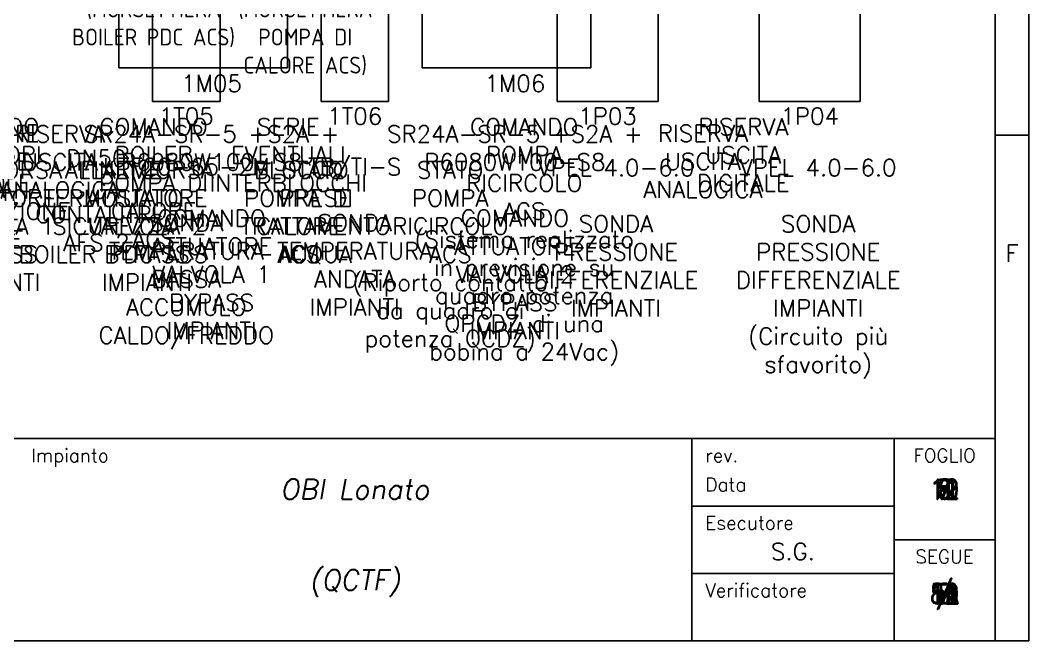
# Model space of a CAD drawing. Extents: x 15 to 425, y 8 to 282.
# Drawn here: x 275.3 to 425, y 7.5 to 99.6 of the extents above; entities that cross this region are included whole.
import ezdxf
from ezdxf.enums import TextEntityAlignment as Align

# ---------------------------------------------------------------- set-up
doc = ezdxf.new("R2010")
doc.units = 0
doc.header["$LTSCALE"] = 10
doc.layers.get('0').update_dxf_attribs({"linetype": 'CONTINUOUS'})
for name, color, linetype in [('10', 9, 'CONTINUOUS'), ('11', 9, 'CONTINUOUS'), ('12', 9, 'CONTINUOUS'), ('5', 9, 'CONTINUOUS'), ('6', 9, 'CONTINUOUS'), ('7', 9, 'CONTINUOUS'), ('8', 9, 'CONTINUOUS'), ('9', 9, 'CONTINUOUS')]:
    doc.layers.add(name, color=color, linetype=linetype)
doc.styles.add('ROMAND', font='romand')
doc.styles.add('ROMANS', font='romans')
doc.styles.add('SIMPLEX', font='simplex')
doc.styles.add('SPAC', font='isocp.shx')

# ---------------------------------------------------------------- blocks, each defined once
blk = doc.blocks.new('MASTER2')
for p, q in [((425, 277.5), (425, 7.5)), ((425, 7.5), (420, 7.5))]:
    blk.add_line(p, q)
at = {"color": 7}
for p, q in [((420, 82.5), (425, 82.5)), ((375, 7.5), (375, 37.5)), ((375, 27.5), (405, 27.5)), ((405, 22.5), (420, 22.5)), ((405, 17.5), (375, 17.5))]:
    blk.add_line(p, q, dxfattribs=at)
at = {"color": 2}
for p, q in [((20, 37.5), (420, 37.5)), ((405, 7.5), (405, 37.5))]:
    blk.add_line(p, q, dxfattribs=at)
blk.add_lwpolyline([(20, 277.5), (420, 277.5), (420, 7.5), (20, 7.5)], close=True, dxfattribs=at)
at = {"color": 7, "style": 'ROMANS'}
blk.add_text('F', height=2.5, dxfattribs=at).set_placement((422.5, 65), align=Align.MIDDLE)
at = {"color": 7, "style": 'SIMPLEX'}
for s, p in [('Impianto', (277, 34)), ('rev.', (377, 34)), ('Data', (377, 29.68)), ('Esecutore', (377, 24)), ('Verificatore', (377, 14))]:
    blk.add_text(s, height=2, dxfattribs=at).set_placement(p)
for s, p in [('FOGLIO', (412.5, 34)), ('SEGUE', (412.5, 19))]:
    blk.add_text(s, height=2, dxfattribs=at).set_placement(p, align=Align.CENTER)
at = {"color": 7, "style": 'ROMANS'}
for tag, p in [('REVISIONE', (393.24, 33.84)), ('D.REV', (393.24, 29.53)), ('COMMESSA', (255.49, 23.51)), ('ESECUTORE', (390, 19.5)), ('VERIFICATORE', (390, 9.5))]:
    blk.add_attdef(tag, text='', height=2.5, dxfattribs=at).set_placement(p, align=Align.CENTER)
for tag, p in [('DATA', (246, 32)), ('NOME-FILE', (246, 16.5))]:
    blk.add_attdef(tag, p, '', height=2.5, dxfattribs=at)
at = {"color": 4, "style": 'ROMANS', "oblique": 10}
for tag, p in [('IMPIANTO1', (325, 28.5)), ('IMPIANTO2', (325, 24)), ('IMPIANTO3', (325, 19.53)), ('IMPIANTO4', (325, 15.03))]:
    blk.add_attdef(tag, text='', height=3, dxfattribs=at).set_placement(p, align=Align.CENTER)
blk = doc.blocks.new('NUMFG')
at = {"color": 4, "style": 'ROMAND', "width": 0.85}
blk.add_attdef('NUMERO_DI_FOGLIO', text='', height=1, dxfattribs=at).set_placement((0, 0), align=Align.MIDDLE)
blk = doc.blocks.new('NUMFGS')
at = {"color": 4, "style": 'ROMAND', "width": 0.85}
blk.add_attdef('FOGLIO_SEGUENTE', text='', height=1, dxfattribs=at).set_placement((0, 0), align=Align.MIDDLE)

msp = doc.modelspace()

# ---------------------------------------------------------------- linework, layer by layer
at = {"layer": '7'}
for p, q in [((290, 92.5), (290, 110)), ((315, 110), (315, 92.5)), ((335, 92.5), (335, 110)), ((360, 110), (360, 92.5)), ((315, 92.5), (290, 92.5)), ((360, 92.5), (335, 92.5))]:
    msp.add_line(p, q, dxfattribs=at)
at = {"layer": '9'}
for p, q in [((295, 87.5), (295, 110)), ((305, 110), (305, 87.5)), ((320, 87.5), (320, 110)), ((330, 110), (330, 87.5)), ((355, 87.5), (355, 110)), ((370, 110), (370, 87.5)), ((385, 87.5), (385, 110)), ((400, 110), (400, 87.5)), ((305, 87.5), (295, 87.5)), ((330, 87.5), (320, 87.5)), ((370, 87.5), (355, 87.5)), ((400, 87.5), (385, 87.5))]:
    msp.add_line(p, q, dxfattribs=at)

# ---------------------------------------------------------------- block references
ref = msp.add_blockref('MASTER2', (0, 0))
ref.add_attrib('IMPIANTO1', 'OBI Lonato', dxfattribs={"color": 4, "height": 3, "style": 'ROMANS', "oblique": 10}).set_placement((325, 28.5), align=Align.CENTER)
ref.add_attrib('IMPIANTO4', '(QCTF)', dxfattribs={"color": 4, "height": 3, "style": 'ROMANS', "oblique": 10}).set_placement((325, 15.03), align=Align.CENTER)
ref.add_attrib('ESECUTORE', 'S.G.', dxfattribs={"color": 7, "height": 2.5, "style": 'ROMANS'}).set_placement((390, 19.5), align=Align.CENTER)
at = {"layer": '10', "xscale": 3, "yscale": 3, "zscale": 3}
for name, p, values in [('NUMFG', (412.5, 30), {'NUMERO_DI_FOGLIO': '10'}), ('NUMFGS', (412.5, 14.5), {'FOGLIO_SEGUENTE': '11'})]:
    msp.add_blockref(name, p, dxfattribs=at).add_auto_attribs(values)
at = {"layer": '11', "xscale": 3, "yscale": 3, "zscale": 3}
for name, p, values in [('NUMFG', (412.5, 30), {'NUMERO_DI_FOGLIO': '11'}), ('NUMFGS', (412.5, 14.5), {'FOGLIO_SEGUENTE': '12'})]:
    msp.add_blockref(name, p, dxfattribs=at).add_auto_attribs(values)
at = {"layer": '12', "xscale": 3, "yscale": 3, "zscale": 3}
for name, p, values in [('NUMFG', (412.5, 30), {'NUMERO_DI_FOGLIO': '12'}), ('NUMFGS', (412.5, 14.5), {'FOGLIO_SEGUENTE': '/'})]:
    msp.add_blockref(name, p, dxfattribs=at).add_auto_attribs(values)
at = {"layer": '5', "xscale": 3, "yscale": 3, "zscale": 3}
for name, p, values in [('NUMFG', (412.5, 30), {'NUMERO_DI_FOGLIO': '5'}), ('NUMFGS', (412.5, 14.5), {'FOGLIO_SEGUENTE': '5A'})]:
    msp.add_blockref(name, p, dxfattribs=at).add_auto_attribs(values)
at = {"layer": '6', "xscale": 3, "yscale": 3, "zscale": 3}
for name, p, values in [('NUMFG', (412.5, 30), {'NUMERO_DI_FOGLIO': '6'}), ('NUMFGS', (412.5, 14.5), {'FOGLIO_SEGUENTE': '7'})]:
    msp.add_blockref(name, p, dxfattribs=at).add_auto_attribs(values)
at = {"layer": '7', "xscale": 3, "yscale": 3, "zscale": 3}
for name, p, values in [('NUMFG', (412.5, 30), {'NUMERO_DI_FOGLIO': '7'}), ('NUMFGS', (412.5, 14.5), {'FOGLIO_SEGUENTE': '8'})]:
    msp.add_blockref(name, p, dxfattribs=at).add_auto_attribs(values)
at = {"layer": '8', "xscale": 3, "yscale": 3, "zscale": 3}
for name, p, values in [('NUMFG', (412.5, 30), {'NUMERO_DI_FOGLIO': '8'}), ('NUMFGS', (412.5, 14.5), {'FOGLIO_SEGUENTE': '8A'})]:
    msp.add_blockref(name, p, dxfattribs=at).add_auto_attribs(values)
at = {"layer": '9', "xscale": 3, "yscale": 3, "zscale": 3}
for name, p, values in [('NUMFG', (412.5, 30), {'NUMERO_DI_FOGLIO': '9'}), ('NUMFGS', (412.5, 14.5), {'FOGLIO_SEGUENTE': '10'})]:
    msp.add_blockref(name, p, dxfattribs=at).add_auto_attribs(values)

# ---------------------------------------------------------------- texts
at = {"layer": '10', "insert": (255, 83.95), "char_height": 2.5, "width": 52.5, "attachment_point": 1, "style": 'ROMANS'}
msp.add_mtext('\\pxqc;RISERVA\\PUSCITA\\PANALOGICA', dxfattribs=at)
at = {"layer": '11', "char_height": 2.5, "width": 52.5, "attachment_point": 1, "style": 'ROMANS'}
for s, insert in [('\\pxqc;ALLARME\\PTERMOSTATO\\PSICUREZZA\\PBOILER PDC ACS', (262.91, 78.6)), ('\\pxqc;STATO\\PPRESE\\PTRATTAMENTO\\PACQUA', (292.91, 78.6))]:
    msp.add_mtext(s, dxfattribs=dict(at, insert=insert))
at = {"layer": '12', "insert": (260.41, 80.33), "char_height": 2.5, "width": 52.5, "attachment_point": 1, "style": 'ROMANS'}
msp.add_mtext('\\pxqc;DN50\\P\\PCONTALITRI\\PAFS 2', dxfattribs=at)
at = {"layer": '5', "char_height": 2.5, "attachment_point": 1}
for s, insert, style in [('\\pxqc;(MORSETTIERA\\PBOILER PDC ACS)', (268.89, 102.5), 'SPAC'), ('\\pxqc;COMANDO\\PATTUATORI\\PVALVOLE\\PCOMMUTAZIONE\\PESTATE ', (243.89, 85), 'ROMANS'), ('\\pxqc;COMANDO\\PBOILER\\PPOMPA DI\\PCALORE\\PACS', (268.89, 85), 'ROMANS'), ('\\pxqc;SERIE\\PEVENTUALI\\PINTERBLOCCHI', (288.89, 85), 'ROMANS'), ('\\pxqc;COMANDO\\PPOMPA\\PRICIRCOLO\\PACS\\P(Sistema realizzato\\Pin previsione su\\Pquadro potenza\\PQPCDZ di una\\Pbobina a 24Vac)', (323.89, 85), 'ROMANS'), ('\\pxqc;RISERVA\\PUSCITA\\PDIGITALE', (356.39, 85), 'ROMANS')]:
    msp.add_mtext_dynamic_manual_height_columns(s, width=52.5, gutter_width=17.5, heights=[0], dxfattribs=dict(at, insert=insert, style=style))
at = {"layer": '7', "char_height": 2.5, "width": 52.5, "attachment_point": 1, "style": 'ROMANS'}
for s, insert in [('\\pxqc;1M05', (277.5, 91.45)), ('\\pxqc;1M06', (322.5, 91.45)), ('\\pxqc;MODULAZIONE\\PBRUCIATORE\\PCALDAIA', (240.41, 84.04)), ('\\pxqc;SR24A-SR-5 +S2A +\\PR6080W100-S8\\P\\PCOMANDO\\PATTUATORE\\PVALVOLA 1\\PBYPASS\\PIMPIANTI', (277.5, 83.95)), ('\\pxqc;SR24A-SR-5 +S2A +\\PR6080W100-S8\\P\\PCOMANDO\\PATTUATORE\\PVALVOLA 2\\PBYPASS\\PIMPIANTI', (322.5, 83.95)), ('\\pxqc;RISERVA\\PUSCITA\\PANALOGICA', (350.41, 84.04))]:
    msp.add_mtext(s, dxfattribs=dict(at, insert=insert))
at = {"layer": '8', "insert": (291.39, 102.5), "char_height": 2.5, "attachment_point": 1, "style": 'SPAC'}
msp.add_mtext_dynamic_manual_height_columns('\\pxqc;(MORSETTIERA\\PPOMPA DI\\PCALORE ACS)', width=52.5, gutter_width=17.5, heights=[0], dxfattribs=at)
at = {"layer": '8', "char_height": 2.5, "width": 52.5, "attachment_point": 1, "style": 'ROMANS'}
for s, insert in [('\\pxqc;FINE CORSA\\PATTUATORE\\PVALVOLA 1\\PBYPASS\\PIMPIANTI', (245.41, 78.6)), ('\\pxqc;FINE CORSA\\PATTUATORE\\PVALVOLA 2\\PBYPASS\\PIMPIANTI', (267.91, 78.6)), ('\\pxqc;BLOCCO\\PPOMPA DI\\PCALORE\\PACS', (290.41, 78.6)), ('\\pxqc;STATO\\PPOMPA\\PRICIRCOLO\\PACS\\P(Riporto contatto\\Pda quadro di\\Ppotenza QCDZ)', (312.91, 78.6))]:
    msp.add_mtext(s, dxfattribs=dict(at, insert=insert))
at = {"layer": '9', "char_height": 2.5, "width": 52.5, "attachment_point": 1, "style": 'ROMANS'}
for s, insert in [('\\pxqc;1T05', (273.74, 86.59)), ('\\pxqc;1T06', (298.74, 86.59)), ('\\pxqc;1P03', (336.24, 86.59)), ('\\pxqc;1P04', (366.24, 86.59)), ('\\pxqc;TB/TI-S\\P\\PSONDA\\PTEMPERATURA\\PANDATA\\PIMPIANTI', (298.74, 79.09)), ('\\pxqc;KTF20-65-2M\\P\\PSONDA\\PTEMPERATURA\\PBASSA\\PACCUMULO\\PCALDO/FREDDO', (273.74, 79.09)), ('\\pxqc;VPEL 4.0-6.0\\P\\PSONDA\\PPRESSIONE\\PDIFFERENZIALE\\PIMPIANTI', (337.5, 78.95)), ('\\pxqc;VPEL 4.0-6.0\\P\\PSONDA\\PPRESSIONE\\PDIFFERENZIALE\\PIMPIANTI\\P(Circuito più\\Psfavorito)', (367.5, 78.95))]:
    msp.add_mtext(s, dxfattribs=dict(at, insert=insert))

doc.saveas('drawing.dxf')
